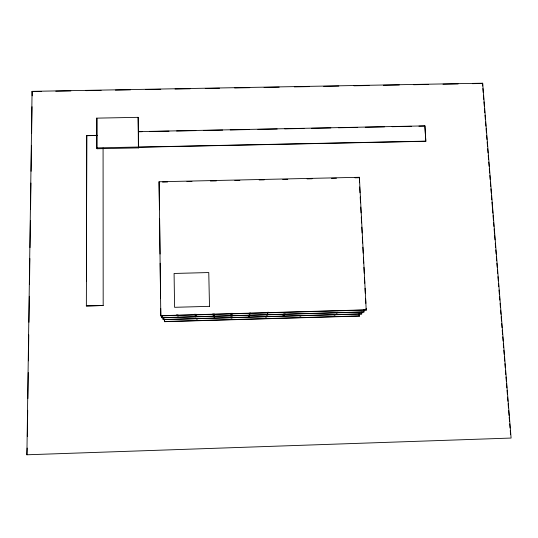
<?xml version="1.0" encoding="UTF-8"?>
<svg xmlns="http://www.w3.org/2000/svg" width="538" height="538" viewBox="0 0 538 538"><rect width="100%" height="100%" fill="white"/><g stroke="black" fill="none" stroke-linecap="round" stroke-linejoin="round"><path stroke-width="0.81" d="M96.658 147.896L96.679 118.138L138.152 117.338L138.669 147.889L97.075 148.75L96.658 147.896L138.387 147.035L138.669 147.889M97.075 148.75L97.089 119.073L96.679 118.138M103.081 147.95L103.182 305.517L86.362 305.981L86.752 135.549L97.317 135.334M86.43 281.656L86.752 135.549M26.9 454.785L32.072 91.352L482.667 83.215L511.1 438.053L26.9 454.785L27.169 448.053M27.337 436.311L27.707 410.312M27.875 398.571L28.245 372.572M28.413 360.83L28.776 334.838M28.958 322.255L29.328 296.256M29.496 284.515L29.859 258.516M30.014 247.614L30.397 220.775M30.565 209.033L30.935 183.034M31.096 171.292L31.466 145.294M31.634 133.558L32.018 106.719M32.172 95.818L32.072 91.352M248.61 315.16L248.253 317.588L249.302 317.561L250.062 312.699M268.072 312.087L266.518 317.064L265.476 317.097M283.97 313.748L282.665 316.606L283.708 316.573L285.032 313.721M359.438 182.745L359.391 177.291L159.06 181.763L160.808 315.88L366.21 310.043L359.391 177.291M425.766 140.492L424.892 125.885L138.777 131.602M424.892 125.885L425.82 141.292L138.945 147.237M482.673 85.993L482.667 83.215M336.701 313.372L337.756 312.215M164.372 318.994L164.52 321.684L359.297 316.088L359.418 314.239M361.798 312.148L361.664 314.017L163.249 319.693L163.108 317.837M363.997 309.357L363.903 312.067L162.052 317.824L161.904 315.954M86.282 305.914L103.182 305.517M160.68 315.685L366.452 309.834M161.925 317.628L364.125 311.865M163.128 319.511L361.886 313.822M179.107 319.565L180.163 319.538M196.437 319.074L197.486 319.041M213.734 318.577L214.783 318.55L214.016 313.721M231.01 318.086L232.053 318.052M299.827 316.115L300.87 316.082M316.963 315.624L318.005 315.591M334.071 315.134L335.107 315.1M351.159 314.643L352.188 314.616M164.406 321.502L359.505 315.907M162.55 182.113L167.587 181.999M186.915 181.568L191.958 181.454M210.445 181.044L216.323 180.909M234.81 180.499L239.854 180.385M259.181 179.954L264.219 179.84M282.706 179.43L287.749 179.315M307.077 178.885L312.114 178.771M331.442 178.34L336.485 178.226M354.972 177.816L359.176 177.722M138.831 131.763L142.18 131.696M149.732 131.548L169.019 131.158M176.565 131.01L195.852 130.62M203.398 130.472L222.692 130.088M230.237 129.934L249.524 129.55M257.91 129.382L277.198 128.999M284.743 128.844L304.031 128.461M311.583 128.306L330.87 127.923M338.415 127.775L357.703 127.385M365.255 127.237L384.542 126.847M392.088 126.699L411.375 126.316M418.92 126.161L424.791 126.047M86.833 135.704L97.391 135.489M138.891 147.082L425.921 141.144M32.233 91.621L41.473 91.453M55.75 91.198L70.868 90.922M85.993 90.653L101.11 90.377M115.388 90.122L130.512 89.846M145.63 89.57L160.748 89.301M175.032 89.039L190.149 88.77M205.267 88.494L219.551 88.239M234.669 87.963L249.787 87.687M264.071 87.432L279.188 87.156M294.313 86.887L309.431 86.611M323.708 86.356L338.832 86.08M353.95 85.804L369.068 85.535M383.352 85.273L399.31 84.984M413.587 84.728L428.712 84.453M442.989 84.197L458.107 83.921M472.391 83.666L482.472 83.484M176.706 314.683L177.392 316.075M177.802 314.649L178.475 316.048M194.823 314.165L195.745 316.969M195.919 314.138L196.363 315.537M159.06 181.763L159.524 209.759M212.92 313.755L213.465 316.969M482.868 88.501L483.205 92.684M483.406 95.192L483.743 99.369M483.944 101.877L484.281 106.06M484.476 108.568L484.812 112.751M485.014 115.26L485.35 119.443M485.552 121.951L485.888 126.127M486.083 128.643L486.419 132.819M486.621 135.327L486.957 139.51M487.159 142.019L487.495 146.202M487.69 148.71L488.027 152.893M488.228 155.401L488.565 159.578M488.766 162.086L489.103 166.269M489.298 168.777L489.634 172.96M489.836 175.469L490.172 179.652M490.374 182.16L490.71 186.336M490.905 188.845L491.241 193.028M491.443 195.536L491.779 199.719M491.981 202.227L492.384 207.244M492.512 208.919L492.848 213.095M493.05 215.603L493.454 220.62M493.588 222.295L493.924 226.478M494.119 228.986L494.523 234.003M494.657 235.678L494.994 239.854M495.263 243.203L495.599 247.379M495.794 249.894L496.13 254.071M496.332 256.579L496.668 260.762M496.87 263.27L497.206 267.453M497.401 269.962L497.67 273.304M497.939 276.653L498.275 280.829M498.477 283.338L498.746 286.687M499.008 290.029L499.345 294.212M499.546 296.72L499.815 300.063M500.084 303.412L500.421 307.588M500.616 310.096L500.952 314.279M501.154 316.788L501.49 320.971M501.692 323.479L502.028 327.662M502.223 330.171L502.559 334.347M502.761 336.855L503.097 341.038M503.299 343.547L503.635 347.73M503.83 350.238L504.167 354.421M504.368 356.929L504.705 361.106M504.906 363.614L505.236 367.797M505.438 370.305L505.774 374.488M505.976 376.997L506.312 381.18M506.514 383.688L506.843 387.864M507.045 390.373L507.381 394.556M507.583 397.064L507.919 401.247M508.121 403.756L508.45 407.939M508.652 410.447L509.056 415.464M509.19 417.138L509.526 421.315M509.728 423.823L510.058 428.006M510.259 430.514L510.596 434.697M359.66 186.935L359.976 192.799M360.198 196.982L360.507 202.846M360.729 207.036L361.045 212.893M361.267 217.083L361.576 222.947M361.798 227.13L362.114 232.994M362.336 237.184L362.646 243.041M362.868 247.231L363.184 253.095M363.406 257.278L363.715 263.143M363.944 267.332L364.253 273.196M364.475 277.379L364.784 283.244M365.053 288.267L365.322 293.291M365.591 298.321L365.853 303.345M366.122 308.368L366.21 310.043M359.162 313.573L359.297 316.088M164.487 319.175L164.52 321.684M163.229 318.012L163.249 319.693M162.019 315.308L162.052 317.824M159.631 218.953L160.062 254.05M160.169 263.237L160.593 298.334M160.714 308.361L160.808 315.88M230.963 313.244L230.99 316.472M138.152 117.338L138.387 147.035M232.053 313.21L232.053 316.438M209.504 306.33L174.588 307.312L174.083 273.465L208.764 272.544L209.504 306.33"/></g></svg>
